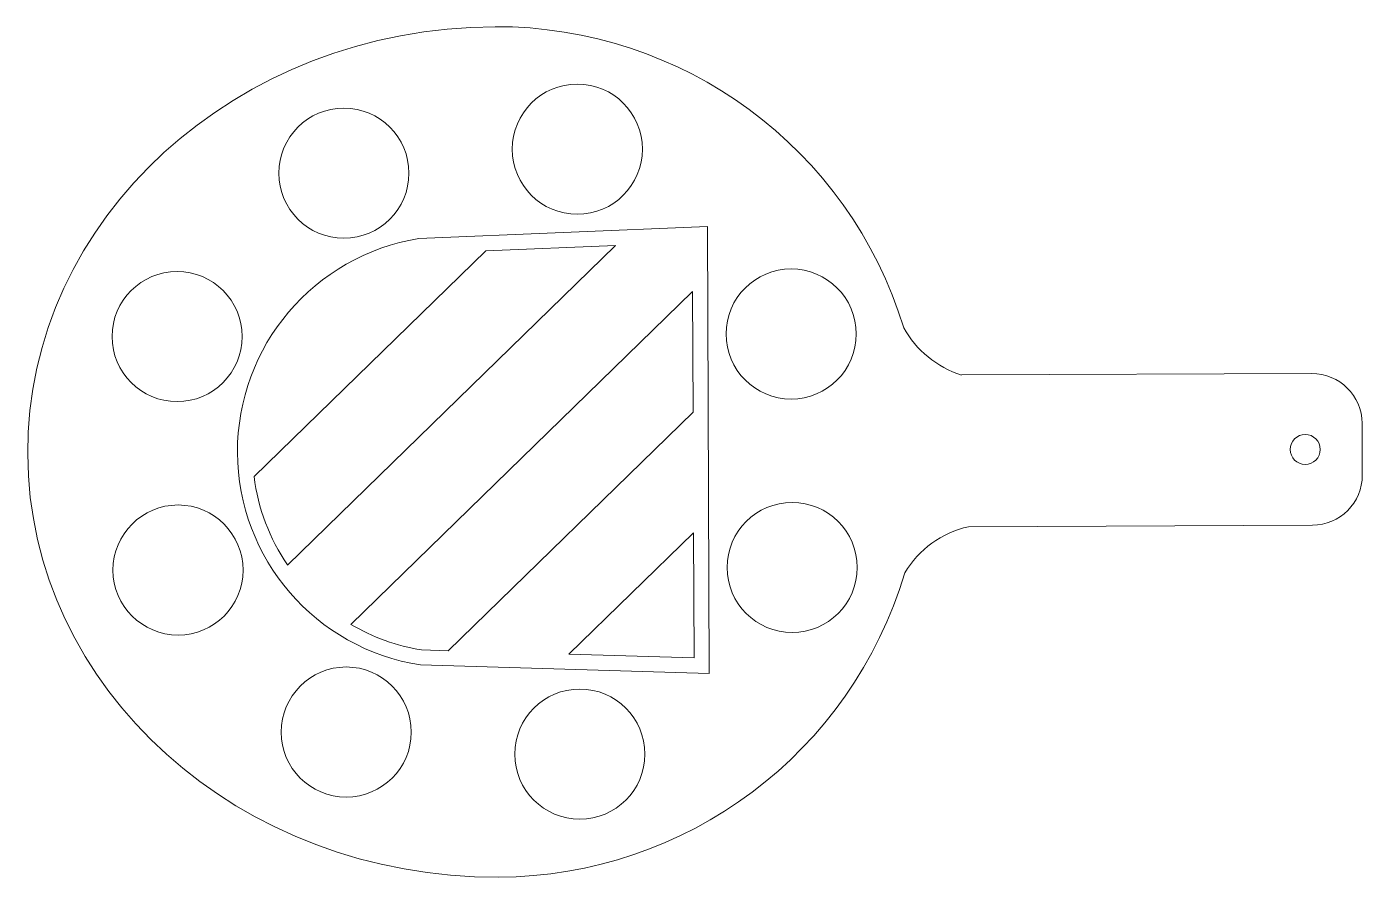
# Model space of a CAD drawing. Header units: millimetres. Extents: x -400 to 0, y 22 to 278.
import ezdxf

# ---------------------------------------------------------------- set-up
doc = ezdxf.new("R2010")
doc.units = ezdxf.units.MM
doc.layers.get('0').update_dxf_attribs({"true_color": 0xffffff})

msp = doc.modelspace()

# ---------------------------------------------------------------- linework, layer by layer
at = {"color": 7, "linetype": 'Continuous', "lineweight": 15, "true_color": 0xffffff}
for p, q in [((-196.28, 217.55), (-282.79, 213.97)), ((-196.28, 217.55), (-195.72, 83.61)), ((-262.69, 210.3), (-332.15, 142.62)), ((-223.78, 211.91), (-322.1, 116.11)), ((-223.78, 211.91), (-262.69, 210.3)), ((-200.7, 198.1), (-303.11, 98.31)), ((-200.7, 198.1), (-200.55, 161.95)), ((-120.09, 173.08), (-15.1, 173.51)), ((-200.55, 161.95), (-273.96, 90.42)), ((-0.03, 158.57), (0.03, 143.08)), ((-200.4, 125.79), (-237.8, 89.35)), ((-200.4, 125.79), (-200.24, 88.24)), ((-118.03, 127.59), (-14.91, 128.02)), ((-273.96, 90.42), (-281.93, 90.65)), ((-200.24, 88.24), (-237.8, 89.35)), ((-195.72, 83.61), (-282.26, 86.16))]:
    msp.add_line(p, q, dxfattribs=at)
for centre, radius in [((-235.25, 240.78), 19.5), ((-305.22, 233.59), 19.5), ((-171.15, 185.37), 19.5), ((-355.22, 184.6), 19.5), ((-17.06, 150.75), 4.5), ((-354.93, 114.6), 19.5), ((-170.86, 115.37), 19.5), ((-304.52, 66.03), 19.5), ((-234.5, 59.42), 19.5)]:
    msp.add_circle(centre, radius, dxfattribs=at)
for centre, radius, start, end in [((-259.37, 150), 127.5, 16.9834, 90.237), ((-272.42, 150.11), 64.7, 99.2252, 261.2477), ((-111.15, 201.71), 30, 208.8396, 252.6591), ((-15.03, 158.51), 15, 0.237, 90.237), ((-272.4, 150.11), 60.21, 187.1408, 214.3743), ((-14.97, 143.02), 15, 270.237, 0.237), ((-111.4, 98.33), 30, 102.7672, 149.0313), ((-259.37, 150), 127.5, 270.237, 343.4907), ((-272.4, 150.11), 60.21, 239.3371, 260.8942)]:
    msp.add_arc(centre, radius, start, end, dxfattribs=at)
msp.add_ellipse((-259.37, 150), major_axis=(-140.63, -0.58), ratio=0.906644, start_param=4.712389, end_param=1.570796, dxfattribs=at)

doc.saveas('drawing.dxf')
